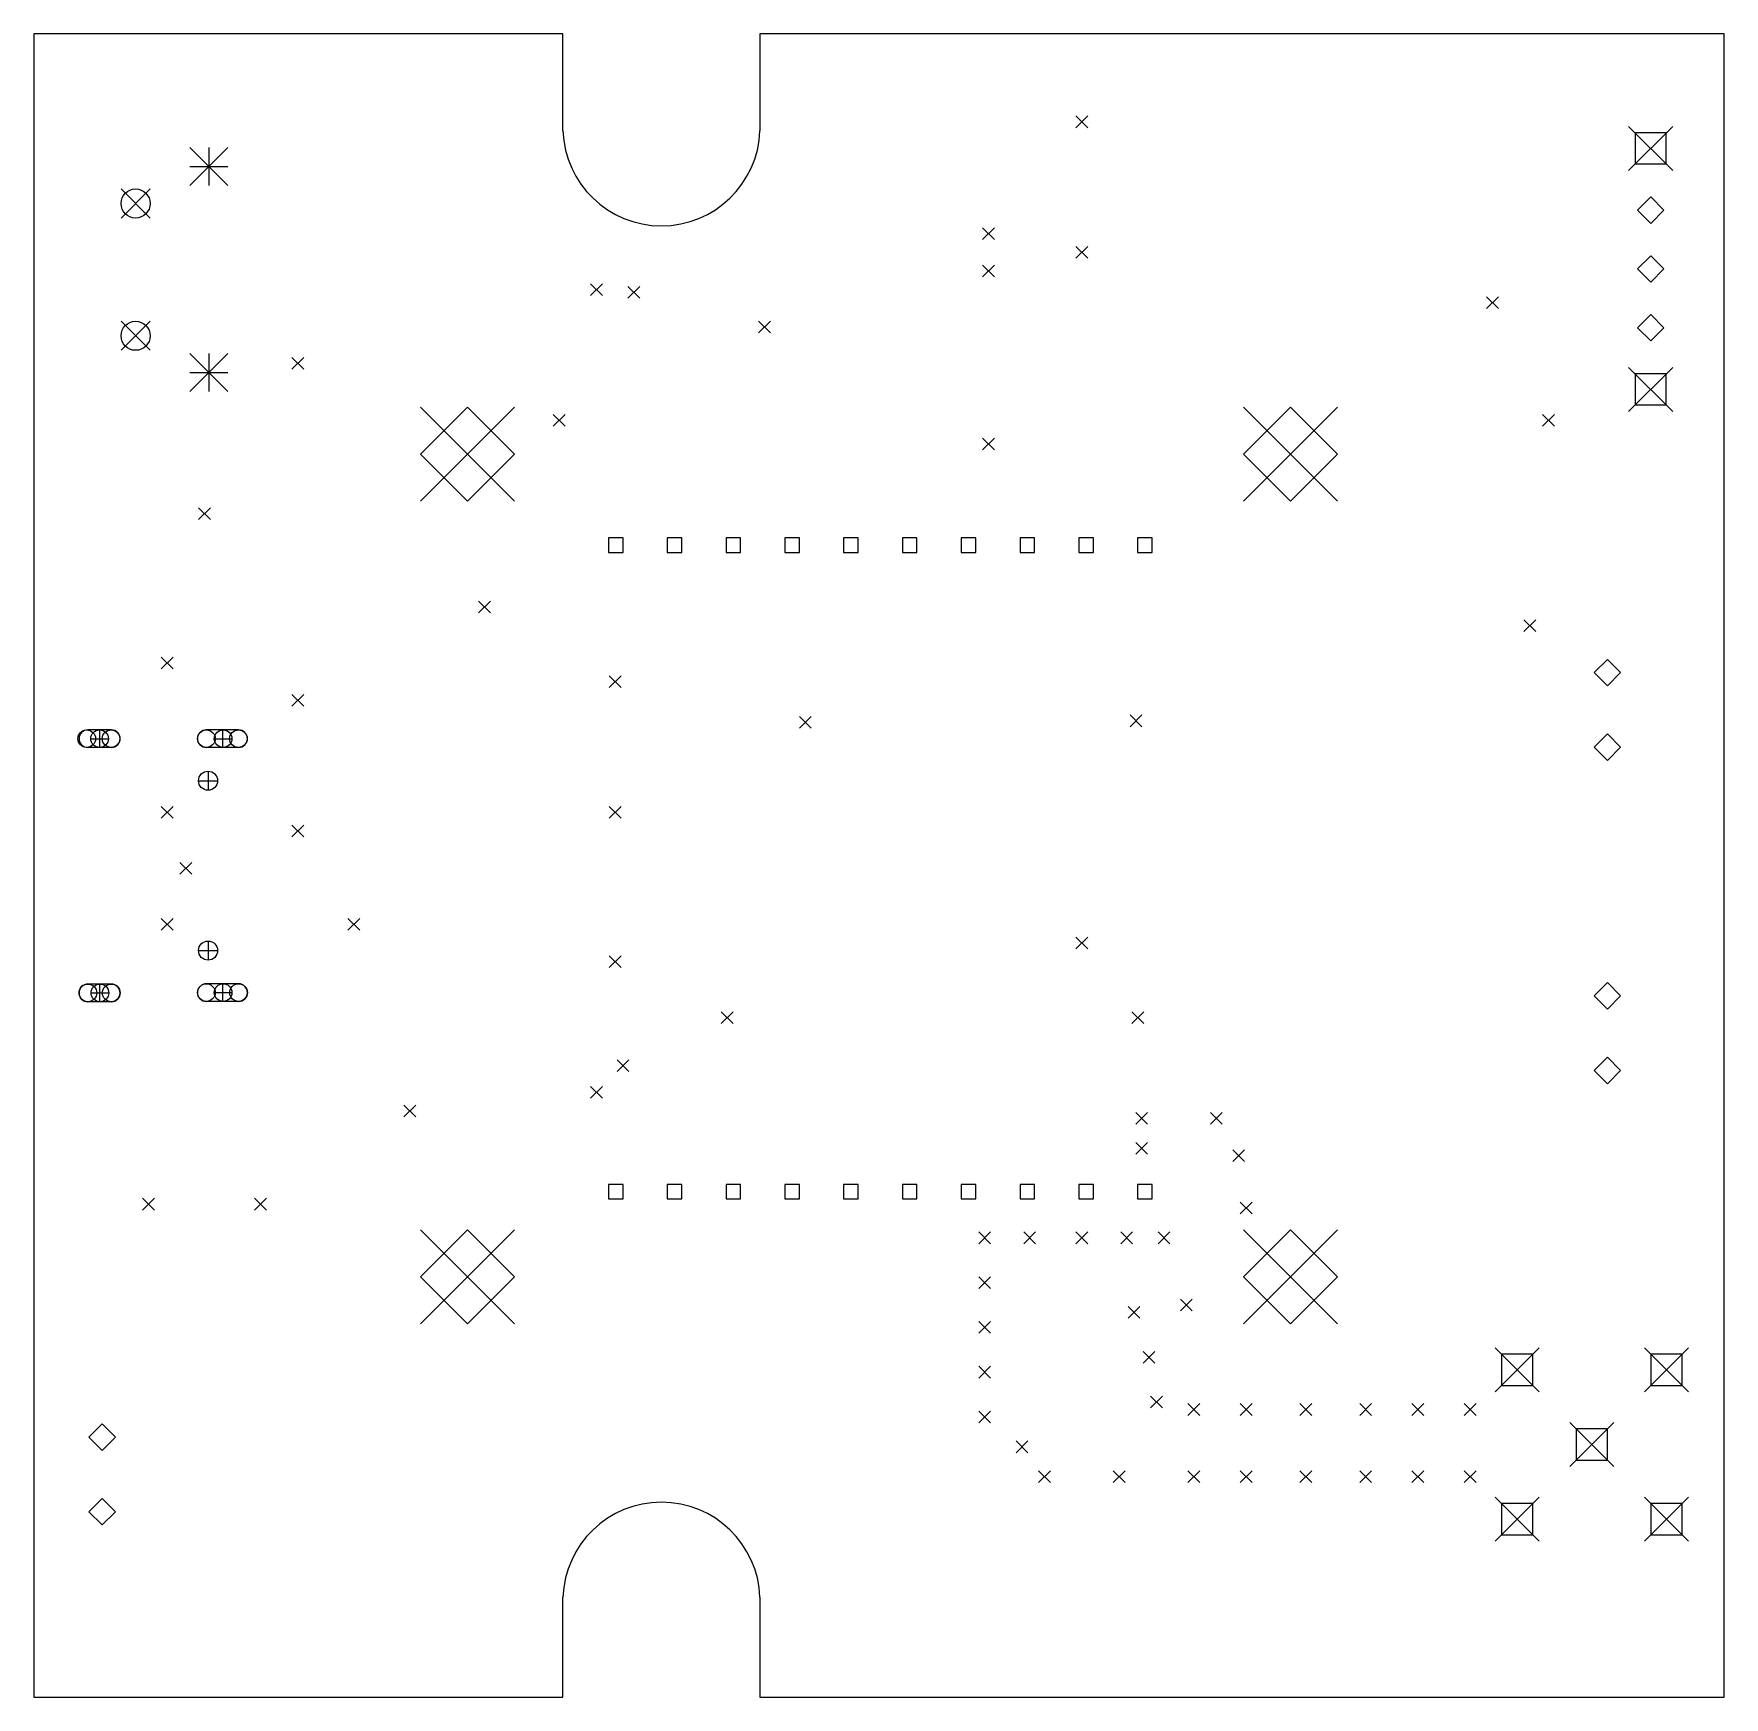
# Model space of a CAD drawing. Extents: x 82.8 to 152.9, y -173.2 to -84.
# Drawn here: x 85 to 142.5, y -140.6 to -84 of the extents above; entities that cross this region are included whole.
import ezdxf

# ---------------------------------------------------------------- set-up
doc = ezdxf.new("R2010")
doc.units = 0
doc.layers.add('BLACK', color=7, linetype='CONTINUOUS')

msp = doc.modelspace()

# ---------------------------------------------------------------- linework, layer by layer
at = {"layer": 'BLACK', "linetype": 'CONTINUOUS'}
for p, q in [((85, -84), (85, -140.6)), ((103, -84), (85, -84)), ((103, -87.3), (103, -84)), ((142.5, -84), (109.7, -84)), ((109.7, -84), (109.7, -87.3)), ((142.5, -140.6), (142.5, -84)), ((120.45, -86.795), (120.85, -87.195)), ((120.85, -86.795), (120.45, -87.195)), ((139.25, -87.15), (140.75, -88.65)), ((140.75, -87.15), (139.25, -88.65)), ((140.53, -87.3697), (139.47, -87.3697)), ((139.47, -87.3697), (139.47, -88.4303)), ((140.53, -88.4303), (140.53, -87.3697)), ((90.3025, -87.865), (91.6025, -89.165)), ((91.6025, -87.865), (90.3025, -89.165)), ((90.9525, -87.865), (90.9525, -89.165)), ((90.3025, -88.515), (91.6025, -88.515)), ((139.47, -88.4303), (140.53, -88.4303)), ((87.9675, -89.28), (88.9575, -90.27)), ((88.9575, -89.28), (87.9675, -90.27)), ((140, -89.55), (139.55, -90)), ((140.45, -90), (140, -89.55)), ((139.55, -90), (140, -90.45)), ((140, -90.45), (140.45, -90)), ((117.275, -90.605), (117.675, -91.005)), ((117.675, -90.605), (117.275, -91.005)), ((120.45, -91.24), (120.85, -91.64)), ((120.85, -91.24), (120.45, -91.64)), ((117.275, -91.875), (117.675, -92.275)), ((117.675, -91.875), (117.275, -92.275)), ((140, -91.55), (139.55, -92)), ((139.55, -92), (140, -92.45)), ((140.45, -92), (140, -91.55)), ((140, -92.45), (140.45, -92)), ((103.94, -92.51), (104.34, -92.91)), ((104.34, -92.51), (103.94, -92.91)), ((105.21, -92.5995), (105.61, -92.9995)), ((105.61, -92.5995), (105.21, -92.9995)), ((134.42, -92.9505), (134.82, -93.3505)), ((134.82, -92.9505), (134.42, -93.3505)), ((140, -93.55), (139.55, -94)), ((140.45, -94), (140, -93.55)), ((87.9675, -93.78), (88.9575, -94.77)), ((88.9575, -93.78), (87.9675, -94.77)), ((109.655, -93.78), (110.055, -94.18)), ((110.055, -93.78), (109.655, -94.18)), ((139.55, -94), (140, -94.45)), ((140, -94.45), (140.45, -94)), ((90.3025, -94.875), (91.6025, -96.175)), ((91.6025, -94.875), (90.3025, -96.175)), ((90.9525, -94.875), (90.9525, -96.175)), ((93.78, -95.0105), (94.18, -95.4105)), ((94.18, -95.0105), (93.78, -95.4105)), ((139.25, -95.35), (140.75, -96.85)), ((140.75, -95.35), (139.25, -96.85)), ((90.3025, -95.525), (91.6025, -95.525)), ((140.53, -95.5697), (139.47, -95.5697)), ((139.47, -95.5697), (139.47, -96.6303)), ((140.53, -96.6303), (140.53, -95.5697)), ((98.15, -96.7), (101.35, -99.9)), ((101.35, -96.7), (98.15, -99.9)), ((99.75, -96.7), (98.15, -98.3)), ((101.35, -98.3), (99.75, -96.7)), ((102.67, -96.955), (103.07, -97.355)), ((103.07, -96.955), (102.67, -97.355)), ((126.15, -96.7), (129.35, -99.9)), ((129.35, -96.7), (126.15, -99.9)), ((127.75, -96.7), (126.15, -98.3)), ((129.35, -98.3), (127.75, -96.7)), ((136.325, -96.955), (136.725, -97.355)), ((136.725, -96.955), (136.325, -97.355)), ((139.47, -96.6303), (140.53, -96.6303)), ((98.15, -98.3), (99.75, -99.9)), ((99.75, -99.9), (101.35, -98.3)), ((117.275, -97.7545), (117.675, -98.1545)), ((117.675, -97.7545), (117.275, -98.1545)), ((126.15, -98.3), (127.75, -99.9)), ((127.75, -99.9), (129.35, -98.3)), ((90.605, -100.13), (91.005, -100.53)), ((91.005, -100.13), (90.605, -100.53)), ((105.042, -101.153), (104.548, -101.153)), ((104.548, -101.153), (104.548, -101.647)), ((105.042, -101.647), (105.042, -101.153)), ((107.042, -101.153), (106.548, -101.153)), ((106.548, -101.153), (106.548, -101.647)), ((107.042, -101.647), (107.042, -101.153)), ((109.042, -101.153), (108.548, -101.153)), ((108.548, -101.153), (108.548, -101.647)), ((109.042, -101.647), (109.042, -101.153)), ((111.042, -101.153), (110.548, -101.153)), ((110.548, -101.153), (110.548, -101.647)), ((111.042, -101.647), (111.042, -101.153)), ((113.042, -101.153), (112.548, -101.153)), ((112.548, -101.153), (112.548, -101.647)), ((113.042, -101.647), (113.042, -101.153)), ((115.042, -101.153), (114.548, -101.153)), ((114.548, -101.153), (114.548, -101.647)), ((115.042, -101.647), (115.042, -101.153)), ((117.042, -101.153), (116.548, -101.153)), ((116.548, -101.153), (116.548, -101.647)), ((117.042, -101.647), (117.042, -101.153)), ((119.042, -101.153), (118.548, -101.153)), ((118.548, -101.153), (118.548, -101.647)), ((119.042, -101.647), (119.042, -101.153)), ((121.042, -101.153), (120.548, -101.153)), ((120.548, -101.153), (120.548, -101.647)), ((121.042, -101.647), (121.042, -101.153)), ((123.042, -101.153), (122.548, -101.153)), ((122.548, -101.153), (122.548, -101.647)), ((123.042, -101.647), (123.042, -101.153)), ((104.548, -101.647), (105.042, -101.647)), ((106.548, -101.647), (107.042, -101.647)), ((108.548, -101.647), (109.042, -101.647)), ((110.548, -101.647), (111.042, -101.647)), ((112.548, -101.647), (113.042, -101.647)), ((114.548, -101.647), (115.042, -101.647)), ((116.548, -101.647), (117.042, -101.647)), ((118.548, -101.647), (119.042, -101.647)), ((120.548, -101.647), (121.042, -101.647)), ((122.548, -101.647), (123.042, -101.647)), ((100.13, -103.305), (100.53, -103.705)), ((100.53, -103.305), (100.13, -103.705)), ((135.69, -103.94), (136.09, -104.34)), ((136.09, -103.94), (135.69, -104.34)), ((89.335, -105.21), (89.735, -105.61)), ((89.735, -105.21), (89.335, -105.61)), ((138.525, -105.285), (138.075, -105.735)), ((138.075, -105.735), (138.525, -106.185)), ((138.975, -105.735), (138.525, -105.285)), ((138.525, -106.185), (138.975, -105.735)), ((104.575, -105.845), (104.975, -106.245)), ((104.975, -105.845), (104.575, -106.245)), ((93.78, -106.48), (94.18, -106.88)), ((94.18, -106.48), (93.78, -106.88)), ((111.042, -107.232), (111.442, -107.632)), ((111.442, -107.232), (111.042, -107.632)), ((122.294, -107.176), (122.694, -107.576)), ((122.694, -107.176), (122.294, -107.576)), ((87.6375, -107.685), (86.8375, -107.685)), ((86.9375, -107.985), (87.5375, -107.985)), ((87.2375, -107.685), (87.2375, -108.285)), ((91.9675, -107.685), (90.8675, -107.685)), ((91.1175, -107.985), (91.7175, -107.985)), ((91.4175, -107.685), (91.4175, -108.285)), ((138.525, -107.825), (138.075, -108.275)), ((138.975, -108.275), (138.525, -107.825)), ((87.6375, -108.285), (86.8375, -108.285)), ((91.9675, -108.285), (90.8675, -108.285)), ((138.075, -108.275), (138.525, -108.725)), ((138.525, -108.725), (138.975, -108.275)), ((90.9275, -109.09), (90.9275, -109.74)), ((90.6025, -109.415), (91.2525, -109.415)), ((89.335, -110.29), (89.735, -110.69)), ((89.735, -110.29), (89.335, -110.69)), ((104.575, -110.29), (104.975, -110.69)), ((104.975, -110.29), (104.575, -110.69)), ((93.78, -110.925), (94.18, -111.325)), ((94.18, -110.925), (93.78, -111.325)), ((89.97, -112.195), (90.37, -112.595)), ((90.37, -112.195), (89.97, -112.595)), ((89.335, -114.1), (89.735, -114.5)), ((89.735, -114.1), (89.335, -114.5)), ((95.685, -114.1), (96.085, -114.5)), ((96.085, -114.1), (95.685, -114.5)), ((90.9275, -114.87), (90.9275, -115.52)), ((120.45, -114.735), (120.85, -115.135)), ((120.85, -114.735), (120.45, -115.135)), ((90.6025, -115.195), (91.2525, -115.195)), ((104.575, -115.37), (104.975, -115.77)), ((104.975, -115.37), (104.575, -115.77)), ((87.6375, -116.335), (86.8375, -116.335)), ((86.9375, -116.635), (87.5375, -116.635)), ((87.2375, -116.335), (87.2375, -116.935)), ((91.9675, -116.325), (90.8675, -116.325)), ((91.1175, -116.625), (91.7175, -116.625)), ((91.4175, -116.325), (91.4175, -116.925)), ((138.525, -116.285), (138.075, -116.735)), ((138.975, -116.735), (138.525, -116.285)), ((87.6375, -116.935), (86.8375, -116.935)), ((91.9675, -116.925), (90.8675, -116.925)), ((108.385, -117.275), (108.785, -117.675)), ((108.785, -117.275), (108.385, -117.675)), ((122.355, -117.275), (122.755, -117.675)), ((122.755, -117.275), (122.355, -117.675)), ((138.075, -116.735), (138.525, -117.185)), ((138.525, -117.185), (138.975, -116.735)), ((104.841, -118.914), (105.241, -119.314)), ((105.241, -118.914), (104.841, -119.314)), ((138.525, -118.825), (138.075, -119.275)), ((138.975, -119.275), (138.525, -118.825)), ((138.075, -119.275), (138.525, -119.725)), ((138.525, -119.725), (138.975, -119.275)), ((103.94, -119.815), (104.34, -120.215)), ((104.34, -119.815), (103.94, -120.215)), ((97.59, -120.45), (97.99, -120.85)), ((97.99, -120.45), (97.59, -120.85)), ((122.482, -120.704), (122.882, -121.104)), ((122.882, -120.704), (122.482, -121.104)), ((125.022, -120.704), (125.422, -121.104)), ((125.422, -120.704), (125.022, -121.104)), ((122.482, -121.72), (122.882, -122.12)), ((122.882, -121.72), (122.482, -122.12)), ((125.784, -121.974), (126.184, -122.374)), ((126.184, -121.974), (125.784, -122.374)), ((105.042, -123.153), (104.548, -123.153)), ((104.548, -123.153), (104.548, -123.647)), ((105.042, -123.647), (105.042, -123.153)), ((107.042, -123.153), (106.548, -123.153)), ((106.548, -123.153), (106.548, -123.647)), ((107.042, -123.647), (107.042, -123.153)), ((109.042, -123.153), (108.548, -123.153)), ((108.548, -123.153), (108.548, -123.647)), ((109.042, -123.647), (109.042, -123.153)), ((111.042, -123.153), (110.548, -123.153)), ((110.548, -123.153), (110.548, -123.647)), ((111.042, -123.647), (111.042, -123.153)), ((113.042, -123.153), (112.548, -123.153)), ((112.548, -123.153), (112.548, -123.647)), ((113.042, -123.647), (113.042, -123.153)), ((115.042, -123.153), (114.548, -123.153)), ((114.548, -123.153), (114.548, -123.647)), ((115.042, -123.647), (115.042, -123.153)), ((117.042, -123.153), (116.548, -123.153)), ((116.548, -123.153), (116.548, -123.647)), ((117.042, -123.647), (117.042, -123.153)), ((119.042, -123.153), (118.548, -123.153)), ((118.548, -123.153), (118.548, -123.647)), ((119.042, -123.647), (119.042, -123.153)), ((121.042, -123.153), (120.548, -123.153)), ((120.548, -123.153), (120.548, -123.647)), ((121.042, -123.647), (121.042, -123.153)), ((123.042, -123.153), (122.548, -123.153)), ((122.548, -123.153), (122.548, -123.647)), ((123.042, -123.647), (123.042, -123.153)), ((88.7, -123.625), (89.1, -124.025)), ((89.1, -123.625), (88.7, -124.025)), ((92.51, -123.625), (92.91, -124.025)), ((92.91, -123.625), (92.51, -124.025)), ((104.548, -123.647), (105.042, -123.647)), ((106.548, -123.647), (107.042, -123.647)), ((108.548, -123.647), (109.042, -123.647)), ((110.548, -123.647), (111.042, -123.647)), ((112.548, -123.647), (113.042, -123.647)), ((114.548, -123.647), (115.042, -123.647)), ((116.548, -123.647), (117.042, -123.647)), ((118.548, -123.647), (119.042, -123.647)), ((120.548, -123.647), (121.042, -123.647)), ((122.548, -123.647), (123.042, -123.647)), ((126.038, -123.752), (126.438, -124.152)), ((126.438, -123.752), (126.038, -124.152)), ((98.15, -124.7), (101.35, -127.9)), ((101.35, -124.7), (98.15, -127.9)), ((99.75, -124.7), (98.15, -126.3)), ((101.35, -126.3), (99.75, -124.7)), ((117.148, -124.768), (117.548, -125.168)), ((117.548, -124.768), (117.148, -125.168)), ((118.672, -124.768), (119.072, -125.168)), ((119.072, -124.768), (118.672, -125.168)), ((120.45, -124.768), (120.85, -125.168)), ((120.85, -124.768), (120.45, -125.168)), ((121.974, -124.768), (122.374, -125.168)), ((122.374, -124.768), (121.974, -125.168)), ((123.244, -124.768), (123.644, -125.168)), ((123.644, -124.768), (123.244, -125.168)), ((126.15, -124.7), (129.35, -127.9)), ((129.35, -124.7), (126.15, -127.9)), ((127.75, -124.7), (126.15, -126.3)), ((129.35, -126.3), (127.75, -124.7)), ((98.15, -126.3), (99.75, -127.9)), ((99.75, -127.9), (101.35, -126.3)), ((117.148, -126.292), (117.548, -126.692)), ((117.548, -126.292), (117.148, -126.692)), ((126.15, -126.3), (127.75, -127.9)), ((127.75, -127.9), (129.35, -126.3)), ((124.006, -127.054), (124.406, -127.454)), ((124.406, -127.054), (124.006, -127.454)), ((122.228, -127.308), (122.628, -127.708)), ((122.628, -127.308), (122.228, -127.708)), ((117.148, -127.816), (117.548, -128.216)), ((117.548, -127.816), (117.148, -128.216)), ((134.71, -128.71), (136.21, -130.21)), ((136.21, -128.71), (134.71, -130.21)), ((139.79, -128.71), (141.29, -130.21)), ((141.29, -128.71), (139.79, -130.21)), ((117.148, -129.34), (117.548, -129.74)), ((117.548, -129.34), (117.148, -129.74)), ((122.736, -128.832), (123.136, -129.232)), ((123.136, -128.832), (122.736, -129.232)), ((135.99, -128.93), (134.93, -128.93)), ((134.93, -128.93), (134.93, -129.99)), ((135.99, -129.99), (135.99, -128.93)), ((141.07, -128.93), (140.01, -128.93)), ((140.01, -128.93), (140.01, -129.99)), ((141.07, -129.99), (141.07, -128.93)), ((122.99, -130.356), (123.39, -130.756)), ((123.39, -130.356), (122.99, -130.756)), ((134.93, -129.99), (135.99, -129.99)), ((140.01, -129.99), (141.07, -129.99)), ((117.148, -130.864), (117.548, -131.264)), ((117.548, -130.864), (117.148, -131.264)), ((124.26, -130.61), (124.66, -131.01)), ((124.66, -130.61), (124.26, -131.01)), ((126.038, -130.61), (126.438, -131.01)), ((126.438, -130.61), (126.038, -131.01)), ((128.07, -130.61), (128.47, -131.01)), ((128.47, -130.61), (128.07, -131.01)), ((130.102, -130.61), (130.502, -131.01)), ((130.502, -130.61), (130.102, -131.01)), ((131.88, -130.61), (132.28, -131.01)), ((132.28, -130.61), (131.88, -131.01)), ((133.658, -130.61), (134.058, -131.01)), ((134.058, -130.61), (133.658, -131.01)), ((87.325, -131.3), (86.875, -131.75)), ((87.775, -131.75), (87.325, -131.3)), ((137.25, -131.25), (138.75, -132.75)), ((138.75, -131.25), (137.25, -132.75)), ((138.53, -131.47), (137.47, -131.47)), ((137.47, -131.47), (137.47, -132.53)), ((138.53, -132.53), (138.53, -131.47)), ((86.875, -131.75), (87.325, -132.2)), ((87.325, -132.2), (87.775, -131.75)), ((118.418, -131.88), (118.818, -132.28)), ((118.818, -131.88), (118.418, -132.28)), ((137.47, -132.53), (138.53, -132.53)), ((119.18, -132.896), (119.58, -133.296)), ((119.58, -132.896), (119.18, -133.296)), ((121.72, -132.896), (122.12, -133.296)), ((122.12, -132.896), (121.72, -133.296)), ((124.26, -132.896), (124.66, -133.296)), ((124.66, -132.896), (124.26, -133.296)), ((126.038, -132.896), (126.438, -133.296)), ((126.438, -132.896), (126.038, -133.296)), ((128.07, -132.896), (128.47, -133.296)), ((128.47, -132.896), (128.07, -133.296)), ((130.102, -132.896), (130.502, -133.296)), ((130.502, -132.896), (130.102, -133.296)), ((131.88, -132.896), (132.28, -133.296)), ((132.28, -132.896), (131.88, -133.296)), ((133.658, -132.896), (134.058, -133.296)), ((134.058, -132.896), (133.658, -133.296)), ((87.325, -133.84), (86.875, -134.29)), ((87.775, -134.29), (87.325, -133.84)), ((134.71, -133.79), (136.21, -135.29)), ((136.21, -133.79), (134.71, -135.29)), ((139.79, -133.79), (141.29, -135.29)), ((141.29, -133.79), (139.79, -135.29)), ((86.875, -134.29), (87.325, -134.74)), ((87.325, -134.74), (87.775, -134.29)), ((135.99, -134.01), (134.93, -134.01)), ((134.93, -134.01), (134.93, -135.07)), ((135.99, -135.07), (135.99, -134.01)), ((141.07, -134.01), (140.01, -134.01)), ((140.01, -134.01), (140.01, -135.07)), ((141.07, -135.07), (141.07, -134.01)), ((134.93, -135.07), (135.99, -135.07)), ((140.01, -135.07), (141.07, -135.07)), ((103, -140.6), (103, -137.2)), ((109.7, -137.2), (109.7, -140.6)), ((85, -140.6), (103, -140.6)), ((109.7, -140.6), (142.5, -140.6))]:
    msp.add_line(p, q, dxfattribs=at)
at = {"layer": 'BLACK'}
for centre, radius in [((88.4625, -89.775), 0.495), ((88.4625, -94.275), 0.495), ((86.8, -107.985), 0.3), ((87.2375, -107.985), 0.3), ((87.63, -107.985), 0.3), ((90.87, -107.985), 0.3), ((91.44, -107.985), 0.3), ((91.96, -107.985), 0.3), ((90.9275, -109.415), 0.325), ((90.9275, -115.195), 0.325), ((86.84, -116.635), 0.3), ((87.25, -116.635), 0.3), ((87.635, -116.635), 0.3), ((90.87, -116.625), 0.3), ((91.44, -116.625), 0.3), ((91.965, -116.625), 0.3)]:
    msp.add_circle(centre, radius, dxfattribs=at)
for centre, radius, start, end in [((106.35, -87.183), 3.352, -178, -2.00001), ((86.8375, -107.985), 0.3, 450, 630), ((87.6375, -107.985), 0.3, 270, 450), ((90.8675, -107.985), 0.3, 450, 630), ((91.9675, -107.985), 0.3, 270, 450), ((86.8375, -116.635), 0.3, 450, 630), ((87.6375, -116.635), 0.3, 270, 450), ((90.8675, -116.625), 0.3, 450, 630), ((91.9675, -116.625), 0.3, 270, 450), ((106.35, -137.317), 3.352, 2.00001, 178)]:
    msp.add_arc(centre, radius, start, end, dxfattribs=at)

doc.saveas('drawing.dxf')
